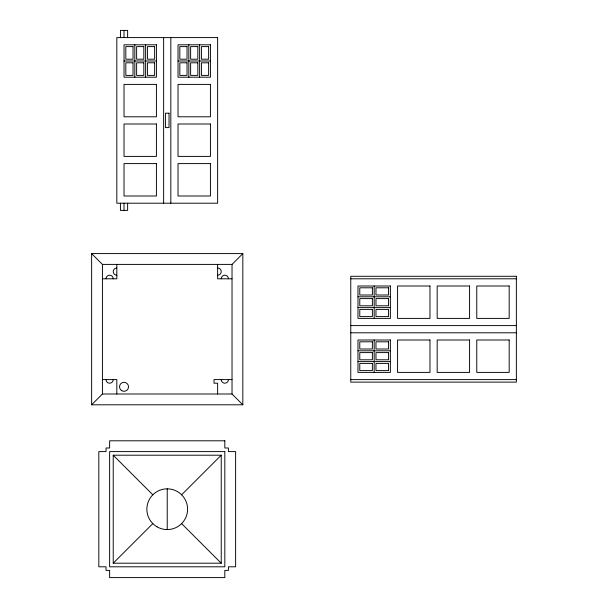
<?xml version="1.0" encoding="UTF-8"?>
<svg xmlns="http://www.w3.org/2000/svg" width="608" height="608" viewBox="0 0 608 608"><rect width="100%" height="100%" fill="white"/><g stroke="black" fill="none" stroke-linecap="round" stroke-linejoin="round"><path stroke-width="0.91" d="M91.626 404.799L102.425 393.999L232.028 393.999L242.828 404.799L242.828 253.597L91.626 253.597L91.626 404.799L242.828 404.799M232.028 393.999L232.028 264.396L242.828 253.597M113.225 563.198L221.228 563.198L221.228 455.202L113.225 455.202L113.225 563.198L152.828 523.602M181.625 494.798L221.228 455.202M124.024 60.998L156.423 60.998M178.03 60.998L210.429 60.998M91.626 253.597L102.425 264.396L232.028 264.396M102.425 278.798L116.827 278.798L116.827 264.396M232.028 278.798L217.626 278.798L217.626 264.396M350.77 278.798L516.374 278.798M357.975 296.803L390.374 296.803M357.975 307.602L390.374 307.602M350.77 325.599L516.374 325.599M350.77 332.796L516.374 332.796M357.975 350.801L390.374 350.801M357.975 361.6L390.374 361.6M102.425 379.597L116.827 379.597L116.827 393.999M232.028 379.597L214.024 379.597L214.024 383.2L217.626 383.2L217.626 393.999M350.77 379.597L516.374 379.597M113.225 455.202L152.828 494.798M181.625 523.602L221.228 563.198M374.171 286.003L374.171 318.402M374.171 340.001L374.171 372.4M199.629 44.802L199.629 77.201M188.83 44.802L188.83 77.201M170.825 37.597L170.825 203.201M167.223 488.832L167.223 529.568M163.628 37.597L163.628 203.201M145.624 44.802L145.624 77.201M134.824 44.802L134.824 77.201M127.627 37.597L127.627 30.4L120.43 30.4L120.43 37.597M127.627 203.201L127.627 210.398L120.43 210.398L120.43 203.201M124.024 30.4L124.024 37.597M124.024 203.201L124.024 210.398M102.425 264.396L102.425 393.999M116.827 275.204A3.602 3.602 0 0 1 113.225 271.601A3.602 3.602 0 0 1 116.827 267.999M113.225 379.597A3.602 3.602 0 0 1 109.63 383.2A3.602 3.602 0 0 1 106.028 379.597M106.028 278.798A3.602 3.602 0 0 1 109.63 275.204A3.602 3.602 0 0 1 113.225 278.798M228.426 379.597A3.602 3.602 0 0 1 224.823 383.2A3.602 3.602 0 0 1 221.228 379.597M221.228 278.798A3.602 3.602 0 0 1 224.823 275.204A3.602 3.602 0 0 1 228.426 278.798M217.626 267.999A3.602 3.602 0 0 1 221.228 271.601A3.602 3.602 0 0 1 217.626 275.204M217.626 37.597L116.827 37.597L116.827 203.201L217.626 203.201L217.626 37.597M156.423 44.802L124.024 44.802L124.024 77.201L156.423 77.201L156.423 44.802M210.429 44.802L178.03 44.802L178.03 77.201L210.429 77.201L210.429 44.802M133.023 46.603L125.826 46.603L125.826 59.196L133.023 59.196L133.023 46.603M143.83 46.603L136.625 46.603L136.625 59.196L143.83 59.196L143.83 46.603M154.63 46.603L147.425 46.603L147.425 59.196L154.63 59.196L154.63 46.603M187.028 46.603L179.824 46.603L179.824 59.196L187.028 59.196L187.028 46.603M197.828 46.603L190.623 46.603L190.623 59.196L197.828 59.196L197.828 46.603M208.628 46.603L201.423 46.603L201.423 59.196L208.628 59.196L208.628 46.603M133.023 62.799L125.826 62.799L125.826 75.4L133.023 75.4L133.023 62.799M143.83 62.799L136.625 62.799L136.625 75.4L143.83 75.4L143.83 62.799M154.63 62.799L147.425 62.799L147.425 75.4L154.63 75.4L154.63 62.799M187.028 62.799L179.824 62.799L179.824 75.4L187.028 75.4L187.028 62.799M197.828 62.799L190.623 62.799L190.623 75.4L197.828 75.4L197.828 62.799M208.628 62.799L201.423 62.799L201.423 75.4L208.628 75.4L208.628 62.799M156.423 84.398L124.024 84.398L124.024 116.797L156.423 116.797L156.423 84.398M210.429 84.398L178.03 84.398L178.03 116.797L210.429 116.797L210.429 84.398M169.024 113.202L165.429 113.202L165.429 127.596L169.024 127.596L169.024 113.202M156.423 124.002L124.024 124.002L124.024 156.4L156.423 156.4L156.423 124.002M210.429 124.002L178.03 124.002L178.03 156.4L210.429 156.4L210.429 124.002M156.423 163.598L124.024 163.598L124.024 195.996L156.423 195.996L156.423 163.598M210.429 163.598L178.03 163.598L178.03 195.996L210.429 195.996L210.429 163.598M516.374 276.283L350.77 276.283L350.77 382.12L516.374 382.12L516.374 276.283M390.374 286.003L357.975 286.003L357.975 318.402L390.374 318.402L390.374 286.003M429.97 286.003L397.571 286.003L397.571 318.402L429.97 318.402L429.97 286.003M469.574 286.003L437.175 286.003L437.175 318.402L469.574 318.402L469.574 286.003M509.177 286.003L476.771 286.003L476.771 318.402L509.177 318.402L509.177 286.003M372.377 287.797L359.776 287.797L359.776 295.002L372.377 295.002L372.377 287.797M388.573 287.797L375.972 287.797L375.972 295.002L388.573 295.002L388.573 287.797M372.377 298.596L359.776 298.596L359.776 305.801L372.377 305.801L372.377 298.596M388.573 298.596L375.972 298.596L375.972 305.801L388.573 305.801L388.573 298.596M372.377 309.404L359.776 309.404L359.776 316.601L372.377 316.601L372.377 309.404M388.573 309.404L375.972 309.404L375.972 316.601L388.573 316.601L388.573 309.404M390.374 340.001L357.975 340.001L357.975 372.4L390.374 372.4L390.374 340.001M429.97 340.001L397.571 340.001L397.571 372.4L429.97 372.4L429.97 340.001M469.574 340.001L437.175 340.001L437.175 372.4L469.574 372.4L469.574 340.001M509.177 340.001L476.771 340.001L476.771 372.4L509.177 372.4L509.177 340.001M372.377 341.802L359.776 341.802L359.776 349L372.377 349L372.377 341.802M388.573 341.802L375.972 341.802L375.972 349L388.573 349L388.573 341.802M372.377 352.602L359.776 352.602L359.776 359.799L372.377 359.799L372.377 352.602M388.573 352.602L375.972 352.602L375.972 359.799L388.573 359.799L388.573 352.602M372.377 363.402L359.776 363.402L359.776 370.599L372.377 370.599L372.377 363.402M388.573 363.402L375.972 363.402L375.972 370.599L388.573 370.599L388.573 363.402M224.823 440.8L109.63 440.8L109.63 447.997L106.028 447.997L106.028 451.6L98.823 451.6L98.823 566.8L106.028 566.8L106.028 570.403L109.63 570.403L109.63 577.6L224.823 577.6L224.823 570.403L228.426 570.403L228.426 566.8L235.623 566.8L235.623 451.6L228.426 451.6L228.426 447.997L224.823 447.997L224.823 440.8M224.823 451.6L109.63 451.6L109.63 566.8L224.823 566.8L224.823 451.6M157.046 526.84A20.368 20.368 0 0 0 187.591 509.2A20.368 20.368 0 0 0 157.046 491.56A20.368 20.368 0 0 0 157.046 526.84M121.775 390.701A4.499 4.499 0 0 0 128.524 386.802A4.499 4.499 0 0 0 121.775 382.903A4.499 4.499 0 0 0 121.775 390.701"/></g></svg>
